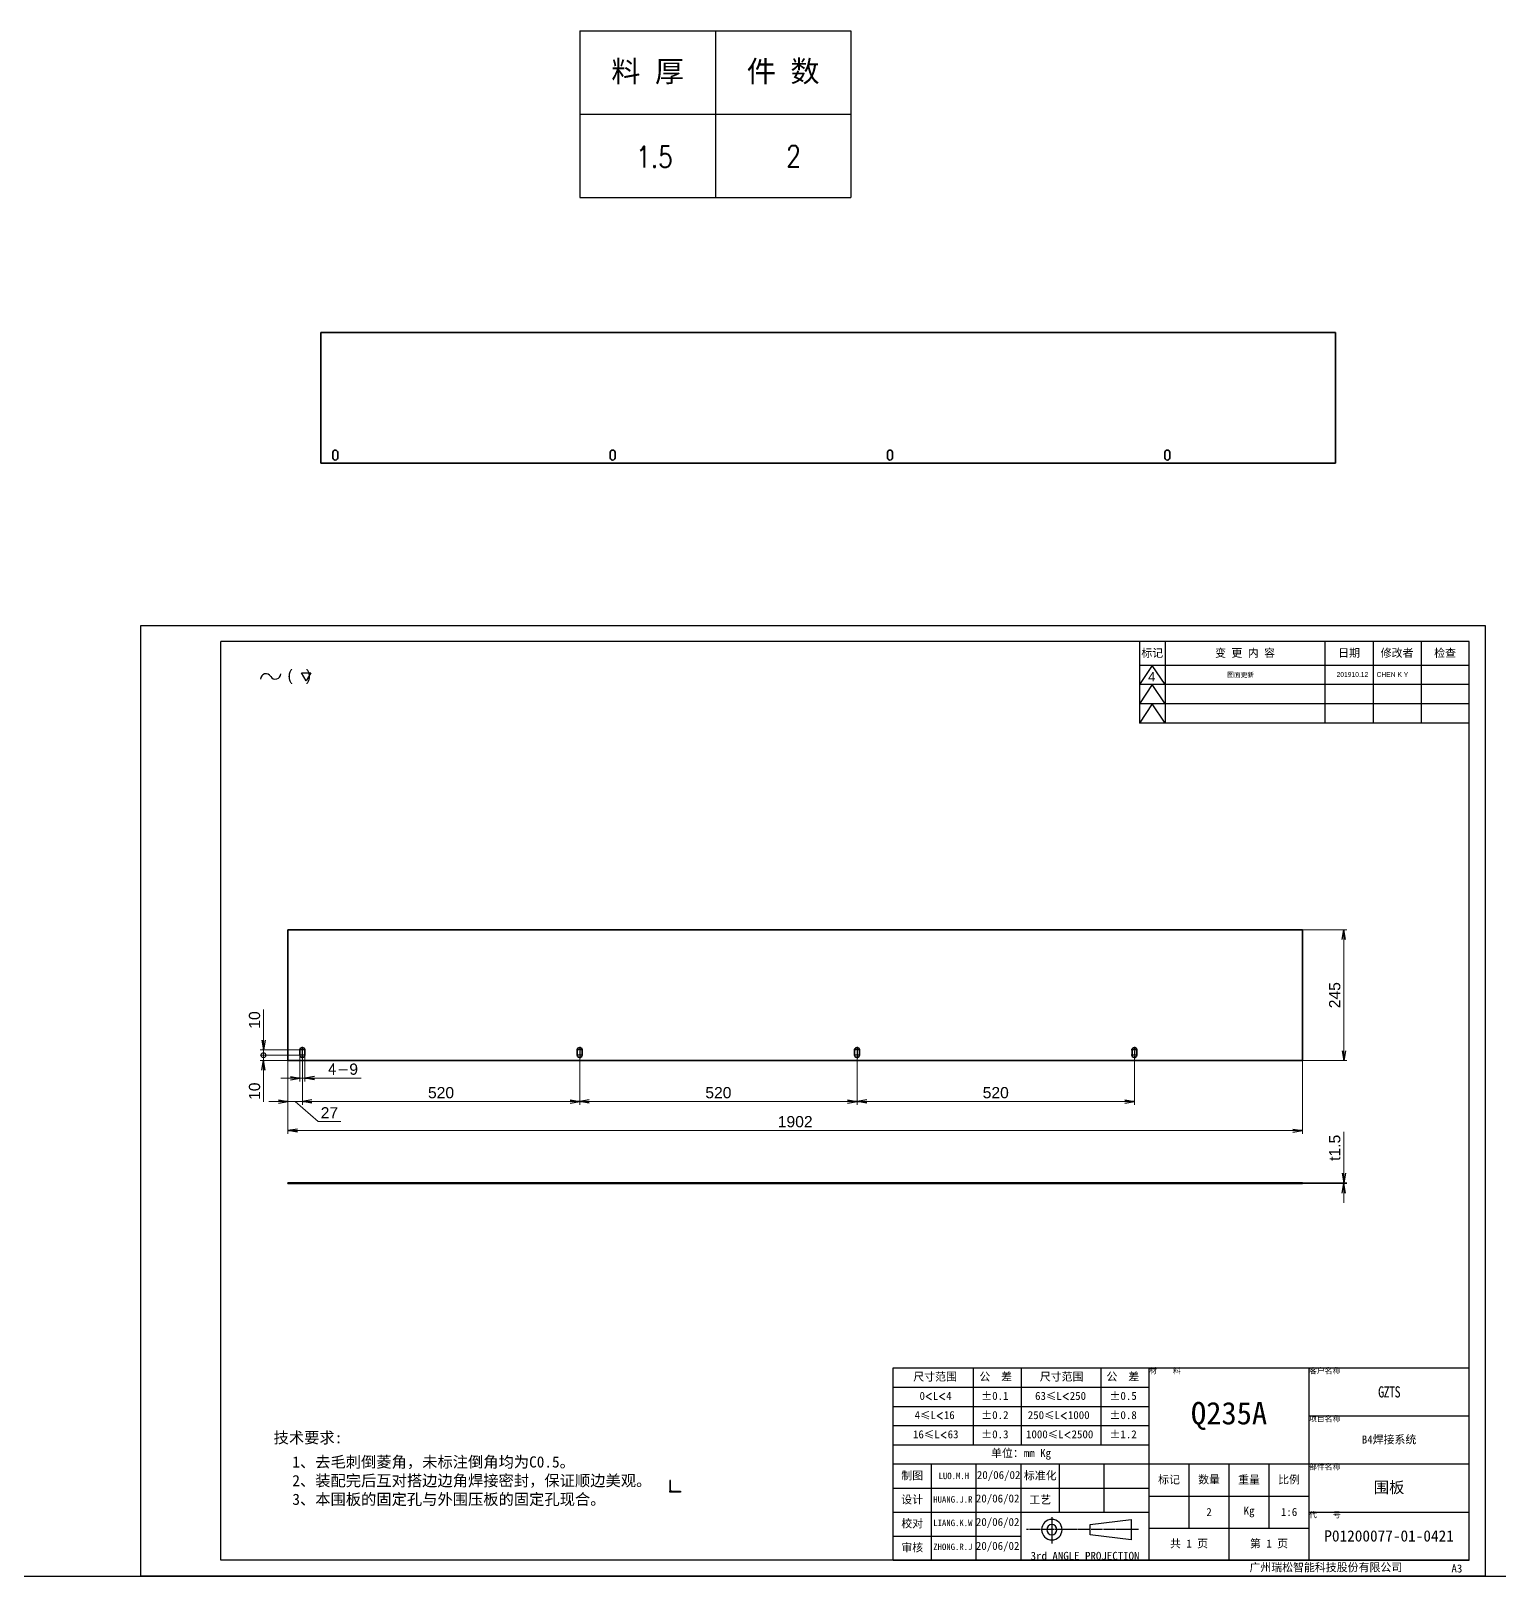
# Model space of a CAD drawing. Header units: millimetres. Extents: x -1727 to 307751, y -105919 to 6637.
# Drawn here: x 24703 to 27456, y -21091 to -18194 of the extents above; entities that cross this region are included whole.
import ezdxf
from ezdxf.enums import TextEntityAlignment as Align

# ---------------------------------------------------------------- set-up
doc = ezdxf.new("R2010")
doc.units = ezdxf.units.MM
doc.linetypes.add('CENTER-HOKUTO', pattern=[23, 20, -1, 1, -1])
doc.linetypes.add('HIDDEN-HOKUTO', pattern=[3.8, 2.5, -1.3])
doc.layers.add('A3', color=7, linetype='Continuous', plot=False)
for name, color, linetype in [('AM_7', 2, 'CENTER-HOKUTO'), ('AM_HID', 1, 'HIDDEN-HOKUTO'), ('AM_VIS', 7, 'Continuous'), ('TITLE_FRAME', 7, 'Continuous'), ('WORD_DIM', 253, 'Continuous')]:
    doc.layers.add(name, color=color, linetype=linetype)
doc.layers.add('SOLID LINE', color=7, linetype='Continuous', lineweight=30)
doc.styles.add('DIM', font='txt.shx', dxfattribs={"width": 0.8, "bigfont": 'bigfont.shx'})
doc.styles.get("Standard").update_dxf_attribs({"font": 'arial.ttf'})
doc.dimstyles.new('STANDARD1-6', dxfattribs={"dimscale": 6, "dimtxt": 3.5, "dimasz": 3, "dimexe": 1, "dimexo": 0, "dimgap": 1, "dimtad": 3, "dimdsep": 46, "dimtxsty": 'Standard', "dimblk1": 'OPEN', "dimblk2": 'OPEN', "dimsah": 1, "dimcen": 0, "dimclrd": 256, "dimclre": 256, "dimclrt": 3, "dimazin": 2, "dimtfac": 1, "dimtmove": 0, "dimatfit": 3, "dimldrblk": 'OPEN', "dimfxl": 0, "dimtolj": 1, "dimlwd": 13, "dimlwe": 13, "dimarcsym": 0})

# ---------------------------------------------------------------- blocks, each defined once
blk = doc.blocks.new('shiage0')
at = {"layer": 'WORD_DIM', "color": 3, "linetype": 'Continuous'}
for centre, start, end in [((1.69, 0), 30, 180), ((4.61, 1.69), 210, 0)]:
    blk.add_arc(centre, 1.69, start, end, dxfattribs=at)
blk = doc.blocks.new('12')
at = {"layer": 'TITLE_FRAME', "color": 3, "linetype": 'Continuous'}
blk.add_lwpolyline([(20.46, 3.03), (19.01, 5.53), (21.9, 5.53)], close=True, dxfattribs=at)
blk.add_blockref('shiage0', (6.23, 3.56), dxfattribs=at)
blk.add_text('(   )', height=3.5, dxfattribs=at).set_placement((14.64, 3.08))
blk = doc.blocks.new('_OPEN')
at = {"color": 0}
for p, q in [((-1, 0.17), (0, 0)), ((-1, -0.17), (0, 0)), ((0, 0), (-1, 0))]:
    blk.add_line(p, q, dxfattribs=at)
blk = doc.blocks.new('*D932')
at = {"layer": 'DEFPOINTS', "color": 0, "linetype": 'Continuous', "ltscale": 5, "transparency": 16777216}
for p in [(25185.3, -20124.2), (27087.3, -20124.2), (27087.3, -20255.6)]:
    blk.add_point(p, dxfattribs=at)
at = {"layer": 'WORD_DIM', "linetype": 'ByBlock', "lineweight": 13, "ltscale": 5, "transparency": 16777216}
for p, q in [((25185.3, -20124.2), (25185.3, -20261.6)), ((27087.3, -20124.2), (27087.3, -20261.6)), ((25203.3, -20255.6), (27069.3, -20255.6))]:
    blk.add_line(p, q, dxfattribs=at)
at = {"layer": 'WORD_DIM', "linetype": 'Continuous', "lineweight": 13, "ltscale": 5, "transparency": 16777216, "xscale": 18, "yscale": 18, "zscale": 18, "rotation": 180}
blk.add_blockref('_OPEN', (25185.3, -20255.6), dxfattribs=at)
at = {"layer": 'WORD_DIM', "linetype": 'Continuous', "lineweight": 13, "ltscale": 5, "transparency": 16777216, "xscale": 18, "yscale": 18, "zscale": 18}
blk.add_blockref('_OPEN', (27087.3, -20255.6), dxfattribs=at)
at = {"layer": 'WORD_DIM', "color": 3, "linetype": 'Continuous', "ltscale": 5, "transparency": 16777216, "insert": (26136.3, -20238.9), "char_height": 21, "attachment_point": 5}
blk.add_mtext('\\A1;1902', dxfattribs=at)
blk = doc.blocks.new('*D933')
at = {"layer": 'DEFPOINTS', "color": 0, "linetype": 'Continuous', "ltscale": 5, "transparency": 16777216}
for p in [(27087.3, -19879.2), (27164.7, -19879.2), (27087.3, -20124.2)]:
    blk.add_point(p, dxfattribs=at)
at = {"layer": 'WORD_DIM', "linetype": 'ByBlock', "lineweight": 13, "ltscale": 5, "transparency": 16777216}
for p, q in [((27087.3, -19879.2), (27170.7, -19879.2)), ((27164.7, -20106.2), (27164.7, -19897.2)), ((27087.3, -20124.2), (27170.7, -20124.2))]:
    blk.add_line(p, q, dxfattribs=at)
at = {"layer": 'WORD_DIM', "linetype": 'Continuous', "lineweight": 13, "ltscale": 5, "transparency": 16777216, "xscale": 18, "yscale": 18, "zscale": 18}
for p, rotation in [((27164.7, -19879.2), 90), ((27164.7, -20124.2), 270)]:
    blk.add_blockref('_OPEN', p, dxfattribs=dict(at, rotation=rotation))
at = {"layer": 'WORD_DIM', "color": 3, "linetype": 'Continuous', "ltscale": 5, "transparency": 16777216, "insert": (27147.9, -20001.7), "char_height": 21, "attachment_point": 5, "rotation": 90}
blk.add_mtext('\\A1;245', dxfattribs=at)
blk = doc.blocks.new('*D934')
at = {"layer": 'DEFPOINTS', "color": 0, "linetype": 'Continuous', "ltscale": 5, "transparency": 16777216}
for p in [(25185.3, -20124.2), (25212.3, -20120.1), (25212.3, -20201.2)]:
    blk.add_point(p, dxfattribs=at)
at = {"layer": 'WORD_DIM', "linetype": 'ByBlock', "lineweight": 13, "ltscale": 5, "transparency": 16777216}
for p, q in [((25185.3, -20124.2), (25185.3, -20207.2)), ((25212.3, -20120.1), (25212.3, -20207.2)), ((25167.3, -20201.2), (25149.3, -20201.2)), ((25185.3, -20201.2), (25212.3, -20201.2)), ((25185.3, -20201.2), (25212.3, -20201.2)), ((25198.8, -20201.2), (25241.8, -20238.6)), ((25230.3, -20201.2), (25248.3, -20201.2)), ((25241.8, -20238.6), (25284.3, -20238.6))]:
    blk.add_line(p, q, dxfattribs=at)
at = {"layer": 'WORD_DIM', "linetype": 'Continuous', "lineweight": 13, "ltscale": 5, "transparency": 16777216, "xscale": 18, "yscale": 18, "zscale": 18}
blk.add_blockref('_OPEN', (25185.3, -20201.2), dxfattribs=at)
at = {"layer": 'WORD_DIM', "linetype": 'Continuous', "lineweight": 13, "ltscale": 5, "transparency": 16777216, "xscale": 18, "yscale": 18, "zscale": 18, "rotation": 180}
blk.add_blockref('_OPEN', (25212.3, -20201.2), dxfattribs=at)
at = {"layer": 'WORD_DIM', "color": 3, "linetype": 'Continuous', "ltscale": 5, "transparency": 16777216, "insert": (25263, -20222.1), "char_height": 21, "attachment_point": 5}
blk.add_mtext('\\A1;27', dxfattribs=at)
blk = doc.blocks.new('*D935')
at = {"layer": 'DEFPOINTS', "color": 0, "linetype": 'Continuous', "ltscale": 5, "transparency": 16777216}
for p in [(25212.3, -20120.1), (25732.3, -20120.1), (25732.3, -20201.2)]:
    blk.add_point(p, dxfattribs=at)
at = {"layer": 'WORD_DIM', "linetype": 'ByBlock', "lineweight": 13, "ltscale": 5, "transparency": 16777216}
for p, q in [((25212.3, -20120.1), (25212.3, -20207.2)), ((25732.3, -20120.1), (25732.3, -20207.2)), ((25230.3, -20201.2), (25714.3, -20201.2))]:
    blk.add_line(p, q, dxfattribs=at)
at = {"layer": 'WORD_DIM', "linetype": 'Continuous', "lineweight": 13, "ltscale": 5, "transparency": 16777216, "xscale": 18, "yscale": 18, "zscale": 18, "rotation": 180}
blk.add_blockref('_OPEN', (25212.3, -20201.2), dxfattribs=at)
at = {"layer": 'WORD_DIM', "linetype": 'Continuous', "lineweight": 13, "ltscale": 5, "transparency": 16777216, "xscale": 18, "yscale": 18, "zscale": 18}
blk.add_blockref('_OPEN', (25732.3, -20201.2), dxfattribs=at)
at = {"layer": 'WORD_DIM', "color": 3, "linetype": 'Continuous', "ltscale": 5, "transparency": 16777216, "insert": (25472.3, -20184.5), "char_height": 21, "attachment_point": 5}
blk.add_mtext('\\A1;520', dxfattribs=at)
blk = doc.blocks.new('*D936')
at = {"layer": 'DEFPOINTS', "color": 0, "linetype": 'Continuous', "ltscale": 5, "transparency": 16777216}
for p in [(25732.3, -20120.1), (26252.3, -20120.1), (26252.3, -20201.2)]:
    blk.add_point(p, dxfattribs=at)
at = {"layer": 'WORD_DIM', "linetype": 'ByBlock', "lineweight": 13, "ltscale": 5, "transparency": 16777216}
for p, q in [((25732.3, -20120.1), (25732.3, -20207.2)), ((26252.3, -20120.1), (26252.3, -20207.2)), ((25750.3, -20201.2), (26234.3, -20201.2))]:
    blk.add_line(p, q, dxfattribs=at)
at = {"layer": 'WORD_DIM', "linetype": 'Continuous', "lineweight": 13, "ltscale": 5, "transparency": 16777216, "xscale": 18, "yscale": 18, "zscale": 18, "rotation": 180}
blk.add_blockref('_OPEN', (25732.3, -20201.2), dxfattribs=at)
at = {"layer": 'WORD_DIM', "linetype": 'Continuous', "lineweight": 13, "ltscale": 5, "transparency": 16777216, "xscale": 18, "yscale": 18, "zscale": 18}
blk.add_blockref('_OPEN', (26252.3, -20201.2), dxfattribs=at)
at = {"layer": 'WORD_DIM', "color": 3, "linetype": 'Continuous', "ltscale": 5, "transparency": 16777216, "insert": (25992.3, -20184.5), "char_height": 21, "attachment_point": 5}
blk.add_mtext('\\A1;520', dxfattribs=at)
blk = doc.blocks.new('*D937')
at = {"layer": 'DEFPOINTS', "color": 0, "linetype": 'Continuous', "ltscale": 5, "transparency": 16777216}
for p in [(26252.3, -20120.1), (26772.3, -20120.1), (26772.3, -20201.2)]:
    blk.add_point(p, dxfattribs=at)
at = {"layer": 'WORD_DIM', "linetype": 'ByBlock', "lineweight": 13, "ltscale": 5, "transparency": 16777216}
for p, q in [((26252.3, -20120.1), (26252.3, -20207.2)), ((26772.3, -20120.1), (26772.3, -20207.2)), ((26270.3, -20201.2), (26754.3, -20201.2))]:
    blk.add_line(p, q, dxfattribs=at)
at = {"layer": 'WORD_DIM', "linetype": 'Continuous', "lineweight": 13, "ltscale": 5, "transparency": 16777216, "xscale": 18, "yscale": 18, "zscale": 18, "rotation": 180}
blk.add_blockref('_OPEN', (26252.3, -20201.2), dxfattribs=at)
at = {"layer": 'WORD_DIM', "linetype": 'Continuous', "lineweight": 13, "ltscale": 5, "transparency": 16777216, "xscale": 18, "yscale": 18, "zscale": 18}
blk.add_blockref('_OPEN', (26772.3, -20201.2), dxfattribs=at)
at = {"layer": 'WORD_DIM', "color": 3, "linetype": 'Continuous', "ltscale": 5, "transparency": 16777216, "insert": (26512.3, -20184.5), "char_height": 21, "attachment_point": 5}
blk.add_mtext('\\A1;520', dxfattribs=at)
blk = doc.blocks.new('_DotSmall')
at = {"color": 0, "linetype": 'ByBlock', "const_width": 0.5}
blk.add_lwpolyline([(-0.0625, 0, 1), (0.0625, 0, 1)], format="xyb", close=True, dxfattribs=at)
blk = doc.blocks.new('*D938')
at = {"layer": 'DEFPOINTS', "color": 0, "linetype": 'Continuous', "ltscale": 5, "transparency": 16777216}
for p in [(25139.4, -20114.2), (25185.3, -20124.2), (25206.4, -20114.2)]:
    blk.add_point(p, dxfattribs=at)
at = {"layer": 'WORD_DIM', "linetype": 'ByBlock', "lineweight": 13, "ltscale": 5, "transparency": 16777216}
for p, q in [((25139.4, -20114.2), (25139.4, -20078.2)), ((25206.4, -20114.2), (25133.4, -20114.2)), ((25185.3, -20124.2), (25133.4, -20124.2)), ((25139.4, -20114.2), (25139.4, -20124.2)), ((25139.4, -20142.2), (25139.4, -20201.7))]:
    blk.add_line(p, q, dxfattribs=at)
at = {"layer": 'WORD_DIM', "linetype": 'Continuous', "lineweight": 13, "ltscale": 5, "transparency": 16777216, "xscale": 18, "yscale": 18, "zscale": 18}
for name, p, rotation in [('_DotSmall', (25139.4, -20114.2), 270), ('_OPEN', (25139.4, -20124.2), 90)]:
    blk.add_blockref(name, p, dxfattribs=dict(at, rotation=rotation))
at = {"layer": 'WORD_DIM', "color": 3, "linetype": 'Continuous', "ltscale": 5, "transparency": 16777216, "insert": (25122.7, -20181.7), "char_height": 21, "attachment_point": 5, "rotation": 90}
blk.add_mtext('\\A1;10', dxfattribs=at)
blk = doc.blocks.new('*D939')
at = {"layer": 'DEFPOINTS', "color": 0, "linetype": 'Continuous', "ltscale": 5, "transparency": 16777216}
for p in [(25139.4, -20104.2), (25206.4, -20104.2), (25206.4, -20114.2)]:
    blk.add_point(p, dxfattribs=at)
at = {"layer": 'WORD_DIM', "linetype": 'ByBlock', "lineweight": 13, "ltscale": 5, "transparency": 16777216}
for p, q in [((25139.4, -20086.2), (25139.4, -20028.2)), ((25206.4, -20104.2), (25133.4, -20104.2)), ((25206.4, -20114.2), (25133.4, -20114.2)), ((25139.4, -20114.2), (25139.4, -20104.2)), ((25139.4, -20114.2), (25139.4, -20132.2))]:
    blk.add_line(p, q, dxfattribs=at)
at = {"layer": 'WORD_DIM', "linetype": 'Continuous', "lineweight": 13, "ltscale": 5, "transparency": 16777216, "xscale": 18, "yscale": 18, "zscale": 18}
for name, p, rotation in [('_OPEN', (25139.4, -20104.2), 270), ('_DotSmall', (25139.4, -20114.2), 90)]:
    blk.add_blockref(name, p, dxfattribs=dict(at, rotation=rotation))
at = {"layer": 'WORD_DIM', "color": 3, "linetype": 'Continuous', "ltscale": 5, "transparency": 16777216, "insert": (25122.7, -20048.2), "char_height": 21, "attachment_point": 5, "rotation": 90}
blk.add_mtext('\\A1;10', dxfattribs=at)
blk = doc.blocks.new('*D940')
at = {"layer": 'DEFPOINTS', "color": 0, "linetype": 'Continuous', "ltscale": 5, "transparency": 16777216}
for p in [(25207.8, -20114.2), (25216.8, -20114.2), (25216.8, -20157.2)]:
    blk.add_point(p, dxfattribs=at)
at = {"layer": 'WORD_DIM', "linetype": 'ByBlock', "lineweight": 13, "ltscale": 5, "transparency": 16777216}
for p, q in [((25207.8, -20114.2), (25207.8, -20163.2)), ((25216.8, -20114.2), (25216.8, -20163.2)), ((25189.8, -20157.2), (25171.8, -20157.2)), ((25207.8, -20157.2), (25216.8, -20157.2)), ((25234.8, -20157.2), (25322.8, -20157.2))]:
    blk.add_line(p, q, dxfattribs=at)
at = {"layer": 'WORD_DIM', "linetype": 'Continuous', "lineweight": 13, "ltscale": 5, "transparency": 16777216, "xscale": 18, "yscale": 18, "zscale": 18}
blk.add_blockref('_OPEN', (25207.8, -20157.2), dxfattribs=at)
at = {"layer": 'WORD_DIM', "linetype": 'Continuous', "lineweight": 13, "ltscale": 5, "transparency": 16777216, "xscale": 18, "yscale": 18, "zscale": 18, "rotation": 180}
blk.add_blockref('_OPEN', (25216.8, -20157.2), dxfattribs=at)
at = {"layer": 'WORD_DIM', "color": 3, "linetype": 'Continuous', "ltscale": 5, "transparency": 16777216, "insert": (25287.8, -20140.5), "char_height": 21, "attachment_point": 5}
blk.add_mtext('\\A1;{\\Fromans,bigfont|c134;4-}9', dxfattribs=at)
blk = doc.blocks.new('*D941')
at = {"layer": 'DEFPOINTS', "color": 0, "ltscale": 2, "transparency": 16777216}
for p in [(27087.3, -20353.4), (27087.3, -20354.9), (27164.7, -20353.4)]:
    blk.add_point(p, dxfattribs=at)
at = {"layer": 'WORD_DIM', "linetype": 'ByBlock', "lineweight": 13, "ltscale": 2, "transparency": 16777216}
for p, q in [((27164.7, -20335.4), (27164.7, -20258.1)), ((27087.3, -20353.4), (27170.7, -20353.4)), ((27087.3, -20354.9), (27170.7, -20354.9)), ((27164.7, -20354.9), (27164.7, -20353.4)), ((27164.7, -20372.9), (27164.7, -20390.9))]:
    blk.add_line(p, q, dxfattribs=at)
at = {"layer": 'WORD_DIM', "lineweight": 13, "ltscale": 2, "transparency": 16777216, "xscale": 18, "yscale": 18, "zscale": 18}
for p, rotation in [((27164.7, -20353.4), 270), ((27164.7, -20354.9), 90)]:
    blk.add_blockref('_OPEN', p, dxfattribs=dict(at, rotation=rotation))
at = {"layer": 'WORD_DIM', "color": 3, "ltscale": 2, "transparency": 16777216, "insert": (27147.9, -20287.8), "char_height": 21, "attachment_point": 5, "rotation": 90}
blk.add_mtext('\\A1;t1.5', dxfattribs=at)
blk = doc.blocks.new('*T16')
at = {"color": 0, "linetype": 'ByBlock', "lineweight": -2, "transparency": 16777216}
for p, q in [((0, 0), (127, 0)), ((0, 0), (0, -78)), ((63.5, 0), (63.5, -78)), ((127, 0), (127, -78)), ((0, -39), (127, -39)), ((0, -78), (127, -78))]:
    blk.add_line(p, q, dxfattribs=at)
at = {"color": 0, "transparency": 16777216, "char_height": 10, "width": 60.5, "attachment_point": 5}
for s, insert in [('{\\fSimSun|b0|i0|c134|p2;料 厚}', (31.75, -19.5)), ('{\\fSimSun|b0|i0|c134|p2;件 数}', (95.25, -19.5))]:
    blk.add_mtext(s, dxfattribs=dict(at, insert=insert))
blk = doc.blocks.new('拆图参数')
blk.add_blockref('*T16', (-63.5, 78))
at = {"style": 'DIM', "width": 0.8}
blk.add_attdef('6', text='', height=10, dxfattribs=at).set_placement((-37.13, 18.91), align=Align.MIDDLE_LEFT)
blk.add_attdef('1', text='', height=10, dxfattribs=at).set_placement((36.65, 19.27), align=Align.MIDDLE_CENTER)

msp = doc.modelspace()

# ---------------------------------------------------------------- hatches: boundary and pattern name
at = {"layer": 'WORD_DIM', "linetype": 'Continuous', "ltscale": 5}
msp.add_hatch(color=3, dxfattribs=at).paths.add_polyline_path([(25902.50641, -20931.62808), (25904.51719, -20931.62808), (25902.50641, -20929.63438)])

# ---------------------------------------------------------------- linework, layer by layer
msp.add_line((-591.11251, -21090.61879), (40486.51144, -21090.61879))
at = {"layer": 'A3', "linetype": 'Continuous'}
msp.add_lwpolyline([(24909.7136, -19308.4787), (27429.7136, -19308.4787), (27429.7136, -21090.4787), (24909.7136, -21090.4787)], close=True, dxfattribs=at)
at = {"layer": 'AM_7', "ltscale": 0.292499}
for p, q in [((25212.25134, -20098.37691), (25212.25134, -20110.07687)), ((25732.25134, -20098.37813), (25732.25134, -20110.07809)), ((26772.25131, -20098.3807), (26772.25131, -20110.08065)), ((25212.25131, -20108.37691), (25212.25131, -20120.07687)), ((25732.25131, -20108.37813), (25732.25131, -20120.07809)), ((26778.10141, -20104.23067), (26766.40146, -20104.23067)), ((26772.25131, -20108.3807), (26772.25131, -20120.08065))]:
    msp.add_line(p, q, dxfattribs=at)
at = {"layer": 'AM_7', "ltscale": 0.292502}
for p, q in [((26252.25137, -20098.37936), (26252.25137, -20110.07943)), ((26252.25131, -20108.37936), (26252.25131, -20120.07943))]:
    msp.add_line(p, q, dxfattribs=at)
at = {"layer": 'AM_7', "ltscale": 0.2925}
for p, q in [((25218.10132, -20114.22689), (25206.4013, -20114.22689)), ((25218.10135, -20104.22689), (25206.40133, -20104.22689)), ((25738.10132, -20114.22811), (25726.40132, -20114.22811)), ((25738.10135, -20104.22811), (25726.40133, -20104.22811)), ((26258.10135, -20104.22945), (26246.40133, -20104.22945)), ((26258.10135, -20114.22945), (26246.40133, -20114.22945))]:
    msp.add_line(p, q, dxfattribs=at)
at = {"layer": 'AM_7', "ltscale": 0.292505}
msp.add_line((26778.10141, -20114.23067), (26766.40121, -20114.23067), dxfattribs=at)
at = {"layer": 'AM_HID', "ltscale": 0.0375}
for p, q in [((25207.75131, -20353.37118), (25207.75131, -20354.87118)), ((25216.75131, -20353.37118), (25216.75131, -20354.87118)), ((25727.75131, -20353.3752), (25727.75131, -20354.8752)), ((25736.75131, -20353.37533), (25736.75131, -20354.87533)), ((26247.75131, -20353.37936), (26247.75131, -20354.87936)), ((26256.75131, -20353.37948), (26256.75131, -20354.87948)), ((26767.75131, -20353.38351), (26767.75131, -20354.88351)), ((26776.75131, -20353.38363), (26776.75131, -20354.88363))]:
    msp.add_line(p, q, dxfattribs=at)
at = {"layer": 'AM_VIS', "lineweight": 35}
for p, q in [((25247.02975, -19004.21061), (25247.03036, -18759.21061)), ((27149.03027, -18759.21525), (25247.03036, -18759.21061)), ((27149.03027, -18759.21525), (27149.02978, -19004.21525)), ((27149.02978, -19004.21525), (25247.02975, -19004.21061)), ((25185.25128, -20124.22677), (25185.25189, -19879.22677)), ((27087.2518, -19879.23141), (25185.25189, -19879.22677)), ((27087.2518, -19879.23141), (27087.25131, -20124.23141)), ((27087.25131, -20124.23141), (25185.25128, -20124.22677)), ((27087.25131, -20353.38607), (25185.25128, -20353.37093)), ((27087.25131, -20354.88607), (25185.25128, -20354.87093))]:
    msp.add_line(p, q, dxfattribs=at)
at = {"layer": 'AM_VIS', "lineweight": 35, "ltscale": 0.25}
for p, q in [((25269.52978, -18994.21074), (25269.52981, -18984.21074)), ((25278.52981, -18984.21074), (25278.52978, -18994.21074)), ((25789.52978, -18994.21196), (25789.52981, -18984.21196)), ((25798.52981, -18984.21196), (25798.52978, -18994.21196)), ((26309.52978, -18994.21318), (26309.52984, -18984.21318)), ((26318.52984, -18984.2133), (26318.52978, -18994.2133)), ((26829.52978, -18994.21452), (26829.52978, -18984.21452)), ((26838.52978, -18984.21452), (26838.52978, -18994.21452)), ((25207.75131, -20114.22689), (25207.75134, -20104.22689)), ((25216.75134, -20104.22689), (25216.75131, -20114.22689)), ((25727.75131, -20114.22811), (25727.75134, -20104.22811)), ((25736.75134, -20104.22811), (25736.75131, -20114.22811)), ((26247.75131, -20114.22933), (26247.75137, -20104.22933)), ((26256.75137, -20104.22945), (26256.75131, -20114.22945)), ((26767.75131, -20114.23067), (26767.75131, -20104.23067)), ((26776.75131, -20104.23067), (26776.75131, -20114.23067))]:
    msp.add_line(p, q, dxfattribs=at)
at = {"layer": 'AM_VIS', "linetype": 'Continuous'}
for p, q in [((27399.7136, -19338.4787), (25059.7136, -19338.4787)), ((25059.7136, -21060.4787), (25059.7136, -19338.4787)), ((27399.7136, -21060.4787), (27399.7136, -19338.4787)), ((27399.7136, -21060.4787), (25059.7136, -21060.4787))]:
    msp.add_line(p, q, dxfattribs=at)
at = {"layer": 'AM_VIS', "lineweight": 35, "ltscale": 0.0375}
for p, q in [((25185.25128, -20353.37093), (25185.25128, -20354.87093)), ((27087.25131, -20353.38607), (27087.25131, -20354.88607))]:
    msp.add_line(p, q, dxfattribs=at)
at = {"layer": 'AM_VIS', "lineweight": 35}
for centre, start, end in [((25274.02978, -18994.21074), 179.99985474, 359.99986114), ((25274.02981, -18984.21074), 359.99986114, 179.99985474), ((25794.02978, -18994.21196), 179.99985474, 359.99986114), ((25794.02981, -18984.21196), 359.99986114, 179.99985474), ((26314.02978, -18994.2133), 179.99985474, 359.99986114), ((26314.02984, -18984.2133), 359.99986114, 179.99985474), ((26834.02978, -18984.21452), 359.99986114, 179.99985474), ((26834.02978, -18994.21452), 179.99985474, 359.99986114), ((25212.25134, -20104.22689), 359.99986114, 179.99985474), ((25732.25134, -20104.22811), 359.99986114, 179.99985474), ((26252.25137, -20104.22945), 359.99986114, 179.99985474), ((26772.25131, -20104.23067), 359.99986114, 179.99985474), ((25212.25131, -20114.22689), 179.99985474, 359.99986114), ((25732.25131, -20114.22811), 179.99985474, 359.99986114), ((26252.25131, -20114.22945), 179.99985474, 359.99986114), ((26772.25131, -20114.23067), 179.99985474, 359.99986114)]:
    msp.add_arc(centre, 4.5, start, end, dxfattribs=at)
at = {"layer": 'TITLE_FRAME', "linetype": 'Continuous'}
for p, q in [((26781.7136, -19338.4787), (26781.7136, -19491.4787)), ((26829.7136, -19338.4787), (26829.7136, -19491.4787)), ((27129.7136, -19491.4787), (27129.7136, -19338.4787)), ((27219.7136, -19338.4787), (27219.7136, -19491.4787)), ((27309.7136, -19338.4787), (27309.7136, -19491.4787)), ((27399.7136, -19491.4787), (27399.7136, -19338.4787)), ((27399.7136, -19383.4787), (26781.7136, -19383.4787)), ((26805.7136, -19383.4787), (26781.7136, -19419.4787)), ((26829.7136, -19419.4787), (26805.7136, -19383.4787)), ((27399.7136, -19419.4787), (26781.7136, -19419.4787)), ((26805.7136, -19419.4787), (26781.7136, -19455.4787)), ((26829.7136, -19455.4787), (26805.7136, -19419.4787)), ((27399.7136, -19455.4787), (26781.7136, -19455.4787)), ((26805.7136, -19455.4787), (26781.7136, -19491.4787)), ((26829.7136, -19491.4787), (26805.7136, -19455.4787)), ((27399.7136, -19491.4787), (26781.7136, -19491.4787)), ((26319.7136, -20700.4787), (27399.7136, -20700.4787)), ((26319.7136, -21060.4787), (26319.7136, -20700.4787)), ((26469.7136, -20700.4787), (26469.7136, -20844.4787)), ((26559.7136, -20700.4787), (26559.7136, -20844.4787)), ((26709.7136, -20844.4787), (26709.7136, -20700.4787)), ((26799.7136, -21060.4787), (26799.7136, -20700.4787)), ((27099.7136, -21060.4787), (27099.7136, -20700.4787)), ((27399.7136, -21060.4787), (27399.7136, -20700.4787)), ((26319.7136, -20736.4787), (26799.7136, -20736.4787)), ((26319.7136, -20772.4787), (26799.7136, -20772.4787)), ((27099.7136, -20790.4787), (27399.7136, -20790.4787)), ((26319.7136, -20808.4787), (26799.7136, -20808.4787)), ((26319.7136, -20844.4787), (26799.7136, -20844.4787)), ((26319.7136, -20880.4787), (27399.7136, -20880.4787)), ((26391.7136, -21060.4787), (26391.7136, -20880.4787)), ((26475.7136, -21060.4787), (26475.7136, -20880.4787)), ((26559.7136, -21060.4787), (26559.7136, -20880.4787)), ((26631.7136, -20970.4787), (26631.7136, -20880.4787)), ((26715.7136, -20970.4787), (26715.7136, -20880.4787)), ((26874.7136, -21000.4787), (26874.7136, -20880.4787)), ((26949.7136, -21060.4787), (26949.7136, -20880.4787)), ((27024.7136, -21000.4787), (27024.7136, -20880.4787)), ((26319.7136, -20925.4787), (26799.7136, -20925.4787)), ((26799.7136, -20940.4787), (27099.7136, -20940.4787)), ((26319.7136, -20970.4787), (26799.7136, -20970.4787)), ((27099.7136, -20970.4787), (27399.7136, -20970.4787)), ((26319.7136, -21015.4787), (26559.7136, -21015.4787)), ((26799.7136, -21000.4787), (27099.7136, -21000.4787)), ((26319.7136, -21060.4787), (27399.7136, -21060.4787)), ((26319.7136, -21060.4787), (27399.7136, -21060.4787))]:
    msp.add_line(p, q, dxfattribs=at)
at = {"layer": 'TITLE_FRAME', "color": 2, "linetype": 'CENTER-HOKUTO'}
for p, q in [((26617.52051, -20979.96819), (26617.52051, -21029.58099)), ((26780.15411, -21003.58419), (26570.10611, -21003.58419))]:
    msp.add_line(p, q, dxfattribs=at)
at = {"layer": 'TITLE_FRAME', "color": 3, "linetype": 'Continuous'}
for p, q in [((26689.52051, -20993.98419), (26766.32051, -20984.38419)), ((26689.52051, -21013.18419), (26689.52051, -20993.98419)), ((26766.32051, -20984.38419), (26766.32051, -21022.78419)), ((26766.32051, -21022.78419), (26689.52051, -21013.18419))]:
    msp.add_line(p, q, dxfattribs=at)
for radius in [19.2, 9.6]:
    msp.add_arc((26617.52051, -21003.58419), radius, 0, 359.98938268, dxfattribs=at)
at = {"layer": 'WORD_DIM', "color": 3, "linetype": 'Continuous', "ltscale": 5}
for p, q in [((25901.00641, -20911.62808), (25901.00641, -20931.62808)), ((25902.50641, -20911.62808), (25901.00641, -20911.62808)), ((25902.50641, -20931.62808), (25902.50641, -20911.62808)), ((25901.00641, -20931.62808), (25902.50641, -20931.62808)), ((25901.00641, -20931.62808), (25921.00641, -20931.62808)), ((25901.00641, -20933.12808), (25901.00641, -20931.62808)), ((25921.00641, -20933.12808), (25901.00641, -20933.12808)), ((25902.50641, -20929.63438), (25904.51719, -20931.62808)), ((25902.50641, -20929.63438), (25904.51719, -20931.62808)), ((25904.51719, -20931.62808), (25902.50641, -20931.62808)), ((25921.00641, -20931.62808), (25921.00641, -20933.12808))]:
    msp.add_line(p, q, dxfattribs=at)

# ---------------------------------------------------------------- block references
at = {"xscale": 4, "yscale": 4, "zscale": 4}
msp.add_blockref('拆图参数', (25986.7105, -18506.08019), dxfattribs=at).add_auto_attribs({'1': '2', '6': '1.5'})
at = {"layer": 'WORD_DIM', "color": 3, "linetype": 'Continuous', "ltscale": 5, "xscale": 6, "yscale": 6, "zscale": 6}
msp.add_blockref('12', (25096.63402, -19430.61793), dxfattribs=at)

# ---------------------------------------------------------------- texts
at = {"layer": 'SOLID LINE', "ltscale": 0.5}
for s, insert, char_height, width, attachment_point in [('\\pt90;{\\fSimHei|b0|i0|c134|p2;\\C3;标记}', (26805.7136, -19360.9787), 15, 48, 5), ('\\pt90;{\\fSimHei|b0|i0|c134|p2;\\C3;变 更 内 容}', (26979.7136, -19360.9787), 15, 300, 5), ('\\pt90;{\\fSimHei|b0|i0|c134|p2;\\C3;日期}', (27174.7136, -19360.9787), 15, 90, 5), ('\\pt90;{\\fSimHei|b0|i0|c134|p2;\\C3;修改者}', (27264.7136, -19360.9787), 15, 90, 5), ('\\pt90;{\\fSimHei|b0|i0|c134|p2;\\C3;检查}', (27354.7136, -19360.9787), 15, 90, 5), ('\\pt90;{\\fSimHei|b0|i0|c134|p2;\\C3;尺寸范围}', (26357.63338, -20709.30508), 15, 271.809113, 1), ('\\pt90;{\\fSimHei|b0|i0|c134|p2;\\C3;公  差}', (26481.55582, -20709.30508), 15, 271.809113, 1), ('\\pt90;{\\fSimHei|b0|i0|c134|p2;\\C3;尺寸范围}', (26594.91809, -20709.30508), 15, 271.809113, 1), ('\\pt90;{\\fSimHei|b0|i0|c134|p2;\\C3;公  差}', (26719.94997, -20709.30508), 15, 271.809113, 1), ('{\\fSimHei|b0|i0|c134|p2;\\C3;材    料}', (26799.7136, -20700.4787), 10.5, 300, 1), ('\\pt63;{\\fSimHei|b0|i0|c134|p2;\\C3;客户名称}', (27099.7136, -20700.4787), 10.5, 300, 1), ('{\\fSimHei|b0|i0|c134|p2;\\W0.8;\\T0.9;\\C3;GZTS}', (27249.7136, -20745.4787), 21, 300, 5), ('\\pt90;{\\fSimHei|b0|i0|c134|p2;\\C3;0\\Fromans,bigfont|c134;\\H0.9583x;<\\fSimHei|b0|i0|c134|p2;\\H1.044x;L\\Fromans,bigfont|c134;\\H0.9583x;<\\fSimHei|b0|i0|c134|p2;\\H1.044x;4}', (26369.39679, -20745.30508), 15, 271.809113, 1), ('\\pt90;{\\fSimHei|b0|i0|c134|p2;\\C3;%%P0.1}', (26485.20765, -20745.30508), 15, 271.809113, 1), ('\\pt90;{\\fSimHei|b0|i0|c134|p2;\\C3;63\\H0.9583x;≤\\H1.044x;L\\Fromans,bigfont|c134;\\H0.9579x;<\\fSimHei|b0|i0|c134|p2;\\H1.044x;250}', (26586.01569, -20745.30508), 15, 271.809113, 1), ('\\pt90;{\\fSimHei|b0|i0|c134|p2;\\C3;%%P0.5}', (26725.6296, -20745.30508), 15, 271.809113, 1), ('\\pt252;{\\fSimHei|b0|i0|c134|p2;\\C3;Q235A}', (26949.7136, -20790.4787), 42, 300, 5), ('\\pt90;{\\fSimHei|b0|i0|c134|p2;\\C3;4\\H0.9583x;≤\\H1.043x;L\\Fromans,bigfont|c134;\\H0.9588x;<\\fSimHei|b0|i0|c134|p2;\\H1.043x;16}', (26360.19269, -20781.30508), 15, 271.809113, 1), ('\\pt90;{\\fSimHei|b0|i0|c134|p2;\\C3;%%P0.2}', (26485.20765, -20781.30508), 15, 271.809113, 1), ('\\pt90;{\\fSimHei|b0|i0|c134|p2;\\C3;250\\H0.9583x;≤\\H1.044x;L\\Fromans,bigfont|c134;\\H0.9579x;<\\fSimHei|b0|i0|c134|p2;\\H1.044x;1000}', (26572.31985, -20781.30508), 15, 271.809113, 1), ('\\pt90;{\\fSimHei|b0|i0|c134|p2;\\C3;%%P0.8}', (26725.6296, -20781.30508), 15, 271.809113, 1), ('\\pt63;{\\fSimHei|b0|i0|c134|p2;\\C3;项目名称}', (27099.7136, -20790.4787), 10.5, 300, 1), ('\\pt126;{\\fSimHei|b0|i0|c134|p2;\\C3;技术要求:}', (25158.41291, -20820.6625), 21, 180.3631559, 1), ('\\pt90;{\\fSimHei|b0|i0|c134|p2;\\C3;16\\H0.9583x;≤\\H1.044x;L\\Fromans,bigfont|c134;\\H0.9579x;<\\fSimHei|b0|i0|c134|p2;\\H1.044x;63}', (26357.1024, -20817.30508), 15, 271.809113, 1), ('\\pt90;{\\fSimHei|b0|i0|c134|p2;\\C3;%%P0.3}', (26485.20765, -20817.30508), 15, 271.809113, 1), ('\\pt90;{\\fSimHei|b0|i0|c134|p2;\\C3;%%P1.2}', (26725.6296, -20817.30508), 15, 271.809113, 1), ('{\\fSimHei|b0|i0|c134|p2;\\C3;B4焊接系统}', (27249.7136, -20835.4787), 15, 300, 5), ('\\pt90;{\\fSimHei|b0|i0|c134|p2;\\C3;单位：mm Kg}', (26559.7136, -20862.4787), 15, 480, 5), ('\\pt126;{\\fSimHei|b0|i0|c134|p2;\\C3;\\P1、去毛刺倒菱角，未标注倒角均为C0.5。\\P\\C6;2、装配完后互对搭边边角焊接密封，保证顺边美\\fSimSun|b0|i0|c134|p2;\\C256;观\\fSimHei|b0|i0|c134|p2;\\C6;。\\P3、本围板的固定孔与外围压板的固定孔现合。}', (25193.50885, -20831.10975), 21, 834.1608527, 1), ('\\pt63;{\\fSimHei|b0|i0|c134|p2;\\C3;部件名称}', (27099.7136, -20880.4787), 10.5, 300, 1), ('\\pt90;{\\fSimHei|b0|i0|c134|p2;\\C3;制图}', (26355.7136, -20902.9787), 15, 72, 5), ('\\pt432;{\\fSimHei|b0|i0|c134|p2;\\H0.8x;\\C3;LUO.M.H}', (26433.7136, -20902.9787), 15, 84, 5), ('\\pt90;{\\fSimHei|b0|i0|c134|p2;\\C3;20/06/02}', (26517.7136, -20902.9787), 15, 84, 5), ('\\pt90;{\\fSimHei|b0|i0|c134|p2;\\C3;标准化}', (26595.7136, -20902.9787), 15, 72, 5), ('\\pt90;{\\fSimHei|b0|i0|c134|p2;\\C3;标记}', (26837.2136, -20910.4787), 15, 75, 5), ('\\pt90;{\\fSimHei|b0|i0|c134|p2;\\C3;数量}', (26912.2136, -20910.4787), 15, 75, 5), ('\\pt90;{\\fSimHei|b0|i0|c134|p2;\\C3;重量}', (26987.2136, -20910.4787), 15, 75, 5), ('\\pt90;{\\fSimHei|b0|i0|c134|p2;\\C3;比例}', (27062.2136, -20910.4787), 15, 75, 5), ('{\\fSimHei|b0|i0|c134|p2;\\C3;围板}', (27249.7136, -20925.4787), 21, 300, 5), ('\\pt90;{\\fSimHei|b0|i0|c134|p2;\\C3;设计}', (26355.7136, -20947.9787), 15, 72, 5), ('\\pt432;{\\fSimHei|b0|i0|c134|p2;\\H0.8x;\\C3;HUANG.J.R}', (26431.86329, -20946.95416), 15, 84, 5), ('\\pt90;{\\fSimHei|b0|i0|c134|p2;\\C3;20/06/02}', (26515.86329, -20946.95416), 15, 84, 5), ('\\pt90;{\\fSimHei|b0|i0|c134|p2;\\C3;工艺}', (26595.7136, -20947.9787), 15, 72, 5), ('\\pt90;{\\fSimHei|b0|i0|c134|p2;\\C3;2}', (26912.2136, -20970.4787), 15, 75, 5), ('\\pt90;{\\fSimHei|b0|i0|c134|p2;\\C3;Kg}', (26987.2136, -20970.4787), 15, 75, 5), ('\\pt90;{\\fSimHei|b0|i0|c134|p2;\\C3;1:6}', (27062.2136, -20970.4787), 15, 75, 5), ('\\pt63;{\\fSimHei|b0|i0|c134|p2;\\C3;代    号}', (27099.7136, -20970.4787), 10.5, 300, 1), ('\\pt90;{\\fSimHei|b0|i0|c134|p2;\\C3;校对}', (26355.7136, -20992.9787), 15, 72, 5), ('\\pt432;{\\fSimHei|b0|i0|c134|p2;\\H0.8x;\\C3;LIANG.K.W}', (26431.86329, -20991.06173), 15, 84, 5), ('\\pt90;{\\fSimHei|b0|i0|c134|p2;\\C3;20/06/02}', (26515.86329, -20991.06173), 15, 84, 5), ('\\pt90;{\\fSimHei|b0|i0|c134|p2;\\C3;审核}', (26355.7136, -21037.9787), 15, 72, 5), ('\\pt90;{\\fSimHei|b0|i0|c134|p2;\\C3;20/06/02}', (26515.86329, -21035.79914), 15, 84, 5), ('\\pt90;{\\fSimHei|b0|i0|c134|p2;\\C3;共 1 页}', (26874.7136, -21030.4787), 15, 150, 5), ('\\pt90;{\\fSimHei|b0|i0|c134|p2;\\C3;第 1 页}', (27024.7136, -21030.4787), 15, 150, 5), ('{\\fSimHei|b0|i0|c134|p2;\\C3;P01200077-01-0421}', (27249.7136, -21015.4787), 21, 300, 5), ('\\pt432;{\\fSimHei|b0|i0|c134|p2;\\H0.8x;\\C3;ZHONG.R.J}', (26431.86329, -21035.79914), 15, 84, 5), ('{\\fSimHei|b0|i0|c134|p2;\\C3;3rd ANGLE PROJECTION}', (26679.7136, -21060.4787), 15, 240, 8), ('\\pt90;{\\fSimHei|b0|i0|c134|p2;\\C3;广州瑞松智能科技股份有限公司}', (26987.92528, -21066.69157), 15, 471.3708488, 1), ('\\pt90;{\\fSimHei|b0|i0|c134|p2;\\C3;A3}', (27366.64682, -21068.86314), 15, 471.3708488, 1)]:
    msp.add_mtext(s, dxfattribs=dict(at, insert=insert, char_height=char_height, width=width, attachment_point=attachment_point))
at = {"layer": 'SOLID LINE', "ltscale": 0.5, "insert": (26569.02766, -20817.30508), "char_height": 15, "width": 271.809113, "attachment_point": 1, "line_spacing_factor": 0.72}
msp.add_mtext('\\pt90;{\\fSimHei|b0|i0|c134|p2;\\C3;1000\\H0.9583x;≤\\H1.044x;L\\Fromans,bigfont|c134;\\H0.9579x;<\\fSimHei|b0|i0|c134|p2;\\H1.044x;2500}', dxfattribs=at)
at = {"layer": 'WORD_DIM', "linetype": 'Continuous', "ltscale": 5, "attachment_point": 5}
for s, insert, char_height, width in [('4', (26804.76201, -19404.81157), 17.5, 40), ('{\\fSimSun|b0|i0|c134|p2;图面更新}', (26971.46399, -19401.51025), 9, 75), ('201910.12', (27180.9706, -19400.53548), 9, 75), ('CHEN K Y', (27255.9706, -19400.53548), 9, 75)]:
    msp.add_mtext(s, dxfattribs=dict(at, insert=insert, char_height=char_height, width=width))

# ---------------------------------------------------------------- dimensions: what is measured, and where the dimension line sits
at = {"layer": 'WORD_DIM', "linetype": 'Continuous', "ltscale": 5}
dim = msp.add_linear_dim(base=(27164.66117, -19879.23141), p1=(27087.25131, -20124.23143), p2=(27087.2518, -19879.23141), angle=90, dimstyle='STANDARD1-6', dxfattribs=at)
dim.commit()
dim.dimension.update_dxf_attribs({"geometry": '*D933', "text_midpoint": (27147.93913, -20001.73142)})
dim = msp.add_linear_dim(base=(25139.42696, -20104.22689), p1=(25206.4013, -20114.22689), p2=(25206.4013, -20104.22689), angle=90, dimstyle='STANDARD1-6', override={"dimblk1": 'DotSmall', "dimblk2": 'OPEN'}, dxfattribs=at)
dim.commit()
dim.dimension.update_dxf_attribs({"geometry": '*D939', "text_midpoint": (25122.70493, -20048.21018)})
dim = msp.add_linear_dim(base=(25139.427, -20114.22689), p1=(25185.25128, -20124.22677), p2=(25206.4013, -20114.22689), angle=90, dimstyle='STANDARD1-6', override={"dimblk1": 'OPEN', "dimblk2": 'DotSmall'}, dxfattribs=at)
dim.commit()
dim.dimension.update_dxf_attribs({"geometry": '*D938', "text_midpoint": (25139.427, -20181.72677), "dimtype": 160})
dim = msp.add_linear_dim(base=(25212.25131, -20201.17899), p1=(25185.25128, -20124.22677), p2=(25212.25131, -20120.07687), dimstyle='STANDARD1-6', override={"dimtmove": 1}, dxfattribs=at)
dim.commit()
dim.dimension.update_dxf_attribs({"geometry": '*D934', "text_midpoint": (25247.82522, -20238.64039), "dimtype": 160})
dim = msp.add_linear_dim(base=(25216.75131, -20157.2069), p1=(25207.75131, -20114.22688), p2=(25216.75131, -20114.22689), text='{\\Fromans,bigfont|c134;4-}<>', dimstyle='STANDARD1-6', dxfattribs=at)
dim.commit()
dim.dimension.update_dxf_attribs({"geometry": '*D940', "text_midpoint": (25287.76461, -20140.48487)})
for base, p1, p2, picture, middle in [((27087.25131, -20255.62019), (25185.25128, -20124.22677), (27087.25131, -20124.23141), '*D932', (26136.25129, -20238.89816)), ((25732.25131, -20201.17899), (25212.25131, -20120.07687), (25732.25131, -20120.07809), '*D935', (25472.25131, -20184.45695)), ((26252.25131, -20201.17899), (25732.25131, -20120.07809), (26252.25131, -20120.07943), '*D936', (25992.25131, -20184.45695)), ((26772.25131, -20201.17899), (26252.25131, -20120.07943), (26772.25131, -20120.08065), '*D937', (26512.25131, -20184.45695))]:
    dim = msp.add_linear_dim(base=base, p1=p1, p2=p2, dimstyle='STANDARD1-6', dxfattribs=at)
    dim.commit()
    dim.dimension.update_dxf_attribs({"geometry": picture, "text_midpoint": middle})
at = {"layer": 'WORD_DIM', "ltscale": 2}
dim = msp.add_linear_dim(base=(27164.66117, -20353.38607), p1=(27087.25131, -20354.88607), p2=(27087.25132, -20353.38607), angle=90, text='t<>', dimstyle='STANDARD1-6', dxfattribs=at)
dim.commit()
dim.dimension.update_dxf_attribs({"geometry": '*D941', "text_midpoint": (27147.93913, -20287.76465)})

doc.saveas('drawing.dxf')
